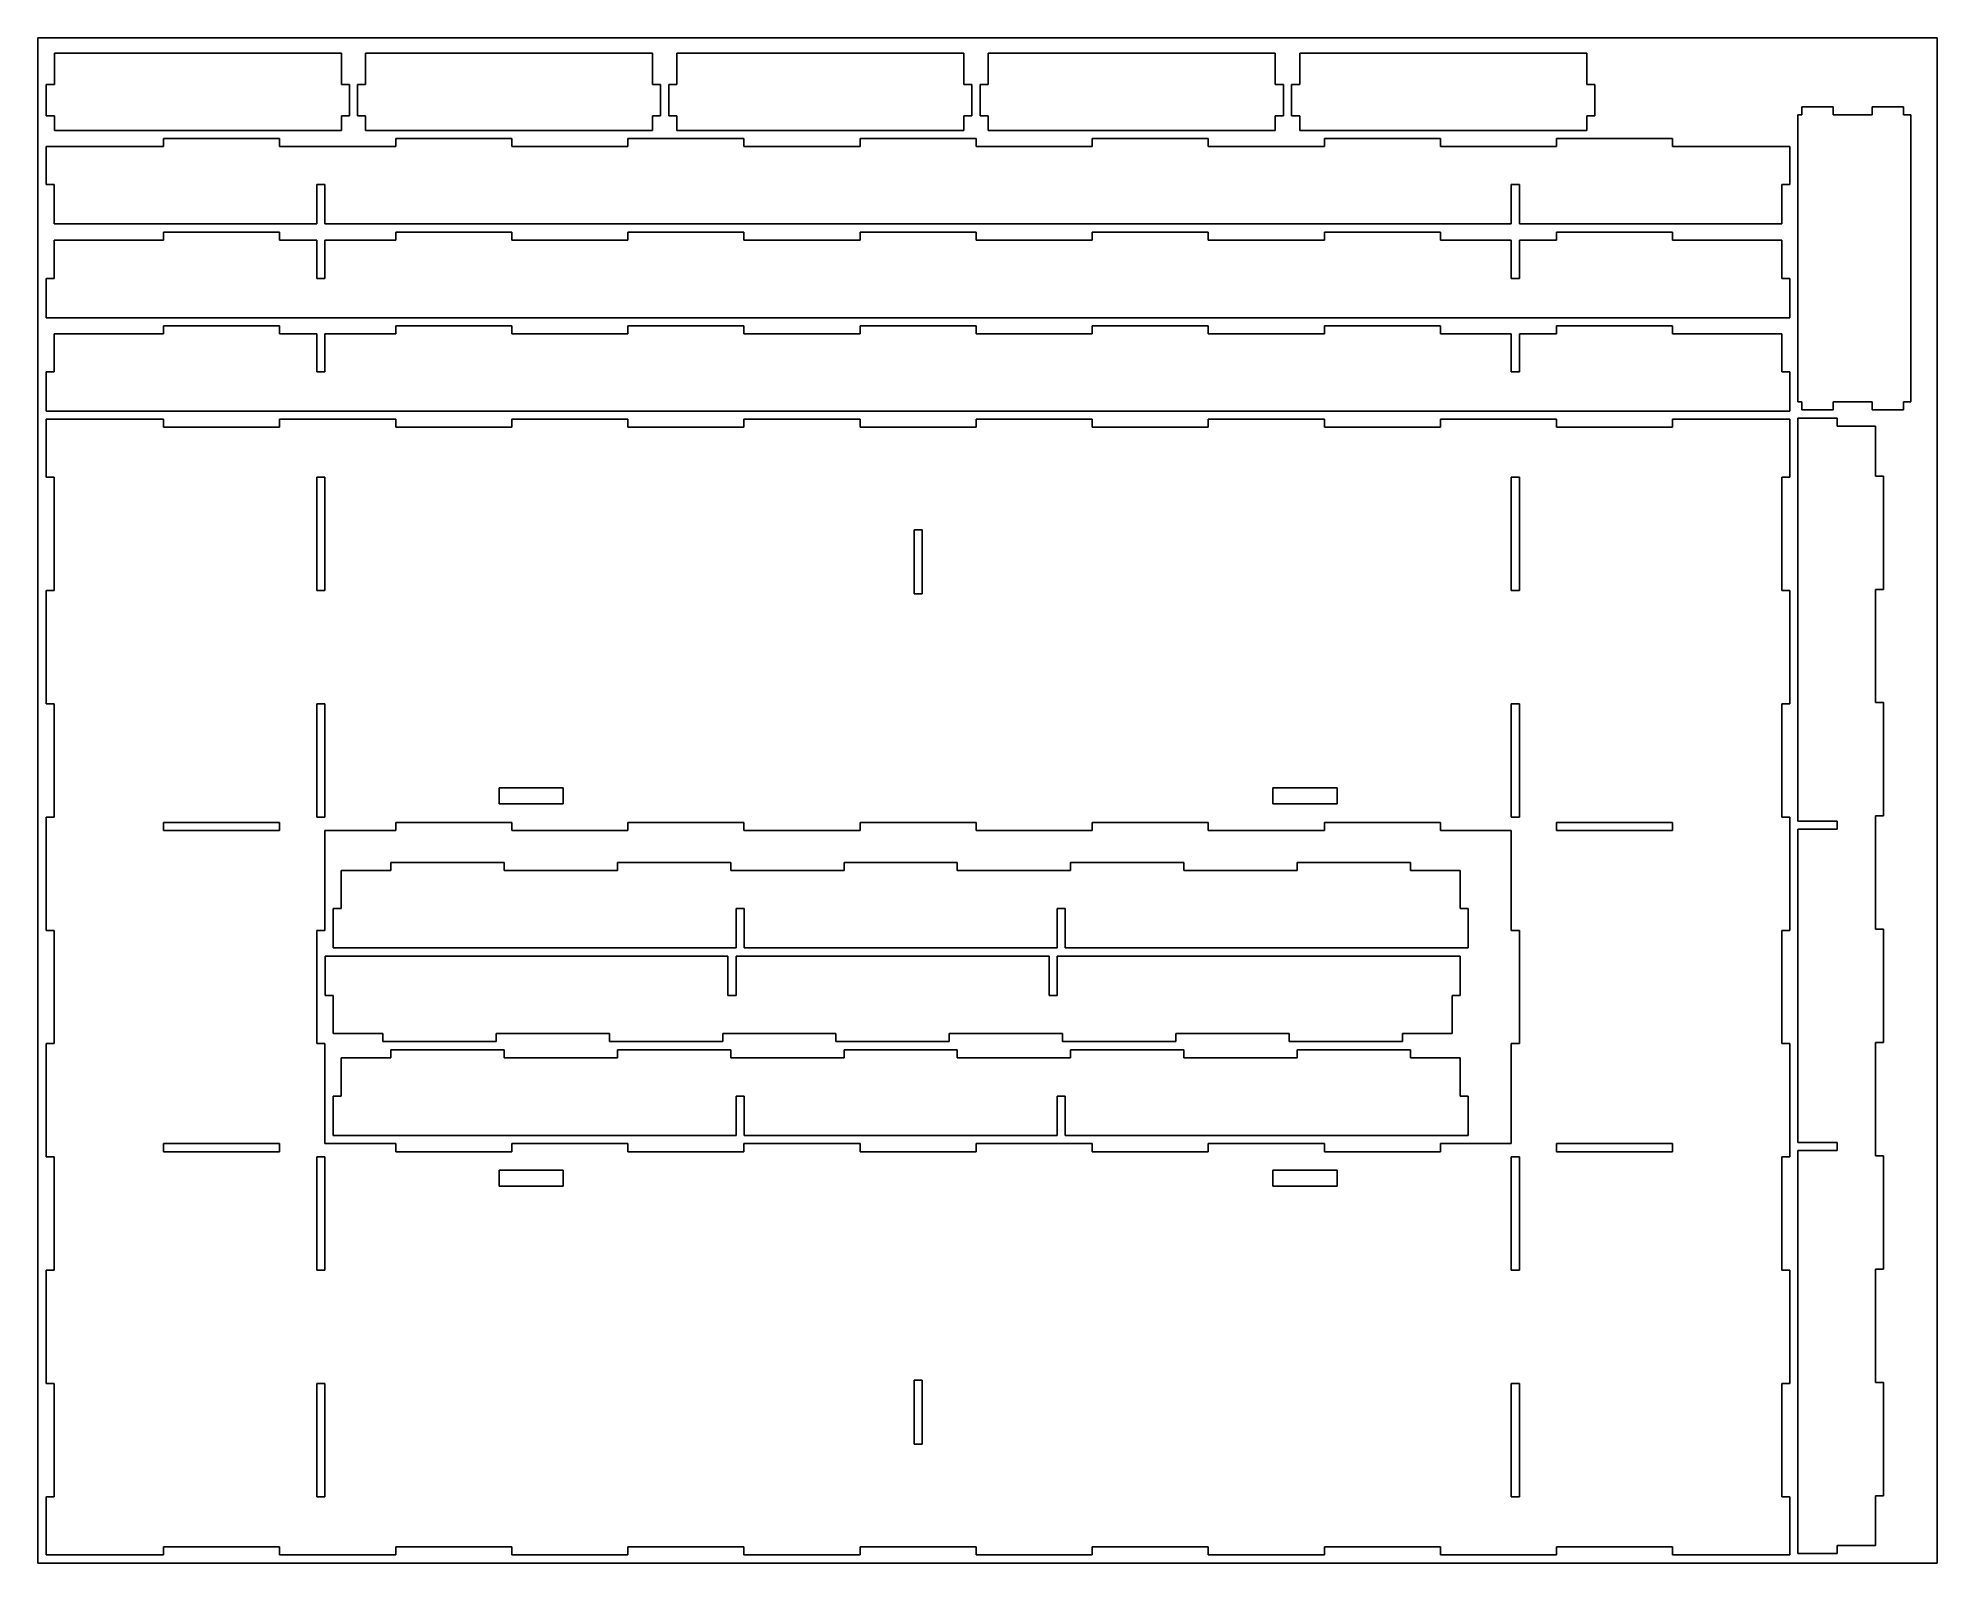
# Model space of a CAD drawing. Extents: x 0 to 710, y 0 to 570.
import ezdxf

# ---------------------------------------------------------------- set-up
doc = ezdxf.new("R2010")
doc.units = 0
doc.header["$MEASUREMENT"] = 0
doc.layers.add('DEFAULT', color=1, linetype='Continuous')

msp = doc.modelspace()

# ---------------------------------------------------------------- linework, layer by layer
at = {"color": 5}
msp.add_lwpolyline([(0, 0), (710, 0), (710, 570), (0, 570)], close=True, dxfattribs=at)
at = {"layer": 'DEFAULT'}
for p, q in [((6.12045, 552.666), (6.12045, 564.3235)), ((6.12045, 564.3235), (113.4239, 564.3235)), ((113.4239, 564.3235), (113.4239, 552.666)), ((122.4555, 552.666), (122.4555, 564.3235)), ((122.4555, 564.3235), (229.75895, 564.3235)), ((229.75895, 564.3235), (229.75895, 552.666)), ((238.87955, 552.666), (238.87955, 564.3235)), ((238.87955, 564.3235), (346.183, 564.3235)), ((346.183, 564.3235), (346.183, 552.666)), ((355.30355, 552.666), (355.30355, 564.3235)), ((355.30355, 564.3235), (462.607, 564.3235)), ((462.607, 564.3235), (462.607, 552.666)), ((471.7275, 552.666), (471.7275, 564.3235)), ((471.7275, 564.3235), (579.031, 564.3235)), ((579.031, 564.3235), (579.031, 552.666)), ((3.08885, 540.8995), (3.08885, 552.666)), ((3.08885, 552.666), (6.12045, 552.666)), ((113.4239, 552.666), (116.4239, 552.666)), ((116.4239, 552.666), (116.4239, 540.8995)), ((119.4239, 540.8995), (119.4239, 552.666)), ((119.4239, 552.666), (122.4555, 552.666)), ((229.75895, 552.666), (232.75895, 552.666)), ((232.75895, 552.666), (232.75895, 540.8995)), ((235.84795, 540.8995), (235.84795, 552.666)), ((235.84795, 552.666), (238.87955, 552.666)), ((346.183, 552.666), (349.183, 552.666)), ((349.183, 552.666), (349.183, 540.8995)), ((352.2719, 540.8995), (352.2719, 552.666)), ((352.2719, 552.666), (355.30355, 552.666)), ((462.607, 552.666), (465.607, 552.666)), ((465.607, 552.666), (465.607, 540.8995)), ((468.6959, 540.8995), (468.6959, 552.666)), ((468.6959, 552.666), (471.7275, 552.666)), ((579.031, 552.666), (582.031, 552.666)), ((582.031, 552.666), (582.031, 540.8995)), ((6.12045, 540.8995), (3.08885, 540.8995)), ((6.12045, 535.428), (6.12045, 540.8995)), ((116.4239, 540.8995), (113.4239, 540.8995)), ((113.4239, 540.8995), (113.4239, 535.428)), ((122.4555, 540.8995), (119.4239, 540.8995)), ((122.4555, 535.428), (122.4555, 540.8995)), ((232.75895, 540.8995), (229.75895, 540.8995)), ((229.75895, 540.8995), (229.75895, 535.428)), ((238.87955, 540.8995), (235.84795, 540.8995)), ((238.87955, 535.428), (238.87955, 540.8995)), ((349.183, 540.8995), (346.183, 540.8995)), ((346.183, 540.8995), (346.183, 535.428)), ((355.30355, 540.8995), (352.2719, 540.8995)), ((355.30355, 535.428), (355.30355, 540.8995)), ((465.607, 540.8995), (462.607, 540.8995)), ((462.607, 540.8995), (462.607, 535.428)), ((471.7275, 540.8995), (468.6959, 540.8995)), ((471.7275, 535.428), (471.7275, 540.8995)), ((582.031, 540.8995), (579.031, 540.8995)), ((579.031, 540.8995), (579.031, 535.428)), ((657.989, 433.98905), (657.989, 541.3235)), ((657.989, 541.3235), (659.5045, 541.3235)), ((659.5045, 541.3235), (659.5045, 544.3235)), ((659.5045, 544.3235), (671.228, 544.3235)), ((671.228, 544.3235), (671.228, 541.3235)), ((671.228, 541.3235), (685.77, 541.3235)), ((685.77, 541.3235), (685.77, 544.3235)), ((685.77, 544.3235), (697.493, 544.3235)), ((697.493, 544.3235), (697.493, 541.3235)), ((697.493, 541.3235), (700.1635, 541.3235)), ((700.1635, 541.3235), (700.1635, 433.98905)), ((113.4239, 535.428), (6.12045, 535.428)), ((229.75895, 535.428), (122.4555, 535.428)), ((346.183, 535.428), (238.87955, 535.428)), ((462.607, 535.428), (355.30355, 535.428)), ((579.031, 535.428), (471.7275, 535.428)), ((3.08895, 529.428), (46.93895, 529.428)), ((3.08895, 515.178), (3.08895, 529.428)), ((46.93895, 529.428), (46.93895, 532.428)), ((46.93895, 532.428), (90.33895, 532.428)), ((90.33895, 532.428), (90.33895, 529.428)), ((90.33895, 529.428), (133.73895, 529.428)), ((133.73895, 529.428), (133.73895, 532.428)), ((133.73895, 532.428), (177.13895, 532.428)), ((177.13895, 532.428), (177.13895, 529.428)), ((177.13895, 529.428), (220.53895, 529.428)), ((220.53895, 529.428), (220.53895, 532.428)), ((220.53895, 532.428), (263.93895, 532.428)), ((263.93895, 532.428), (263.93895, 529.428)), ((263.93895, 529.428), (307.33895, 529.428)), ((307.33895, 529.428), (307.33895, 532.428)), ((307.33895, 532.428), (350.7389, 532.428)), ((350.7389, 532.428), (350.7389, 529.428)), ((350.7389, 529.428), (394.1389, 529.428)), ((394.1389, 529.428), (394.1389, 532.428)), ((394.1389, 532.428), (437.5389, 532.428)), ((437.5389, 532.428), (437.5389, 529.428)), ((437.5389, 529.428), (480.9389, 529.428)), ((480.9389, 529.428), (480.9389, 532.428)), ((480.9389, 532.428), (524.339, 532.428)), ((524.339, 532.428), (524.339, 529.428)), ((524.339, 529.428), (567.739, 529.428)), ((567.739, 529.428), (567.739, 532.428)), ((567.739, 532.428), (611.139, 532.428)), ((611.139, 532.428), (611.139, 529.428)), ((611.139, 529.428), (654.989, 529.428)), ((654.989, 529.428), (654.989, 515.178)), ((6.08895, 515.178), (3.08895, 515.178)), ((6.08895, 500.478), (6.08895, 515.178)), ((107.23895, 515.178), (104.23895, 515.178)), ((104.23895, 515.178), (104.23895, 500.478)), ((107.23895, 500.478), (107.23895, 515.178)), ((553.839, 515.178), (550.839, 515.178)), ((550.839, 515.178), (550.839, 500.478)), ((553.839, 500.478), (553.839, 515.178)), ((654.989, 515.178), (651.989, 515.178)), ((651.989, 515.178), (651.989, 500.478)), ((104.23895, 500.478), (6.08895, 500.478)), ((46.93895, 494.389), (46.93895, 497.389)), ((46.93895, 497.389), (90.33895, 497.389)), ((90.33895, 497.389), (90.33895, 494.389)), ((550.839, 500.478), (107.23895, 500.478)), ((133.73895, 494.389), (133.73895, 497.389)), ((133.73895, 497.389), (177.1389, 497.389)), ((177.1389, 497.389), (177.1389, 494.389)), ((220.5389, 494.389), (220.5389, 497.389)), ((220.5389, 497.389), (263.9389, 497.389)), ((263.9389, 497.389), (263.9389, 494.389)), ((307.3389, 494.389), (307.3389, 497.389)), ((307.3389, 497.389), (350.7389, 497.389)), ((350.7389, 497.389), (350.7389, 494.389)), ((394.1389, 494.389), (394.1389, 497.389)), ((394.1389, 497.389), (437.5389, 497.389)), ((437.5389, 497.389), (437.5389, 494.389)), ((480.93885, 494.389), (480.93885, 497.389)), ((480.93885, 497.389), (524.339, 497.389)), ((524.339, 497.389), (524.339, 494.389)), ((651.989, 500.478), (553.839, 500.478)), ((567.739, 494.389), (567.739, 497.389)), ((567.739, 497.389), (611.139, 497.389)), ((611.139, 497.389), (611.139, 494.389)), ((6.08895, 494.389), (46.93895, 494.389)), ((6.08895, 480.139), (6.08895, 494.389)), ((90.33895, 494.389), (104.23895, 494.389)), ((104.23895, 494.389), (104.23895, 480.139)), ((107.23895, 480.139), (107.23895, 494.389)), ((107.23895, 494.389), (133.73895, 494.389)), ((177.1389, 494.389), (220.5389, 494.389)), ((263.9389, 494.389), (307.3389, 494.389)), ((350.7389, 494.389), (394.1389, 494.389)), ((437.5389, 494.389), (480.93885, 494.389)), ((524.339, 494.389), (550.839, 494.389)), ((550.839, 494.389), (550.839, 480.139)), ((553.839, 480.139), (553.839, 494.389)), ((553.839, 494.389), (567.739, 494.389)), ((611.139, 494.389), (651.989, 494.389)), ((651.989, 494.389), (651.989, 480.139)), ((3.08895, 465.43895), (3.08895, 480.139)), ((3.08895, 480.139), (6.08895, 480.139)), ((104.23895, 480.139), (107.23895, 480.139)), ((550.839, 480.139), (553.839, 480.139)), ((651.989, 480.139), (654.989, 480.139)), ((654.989, 480.139), (654.989, 465.43895)), ((654.989, 465.43895), (3.08895, 465.43895)), ((46.93895, 459.43895), (46.93895, 462.43895)), ((46.93895, 462.43895), (90.3389, 462.43895)), ((90.3389, 462.43895), (90.3389, 459.43895)), ((133.7389, 459.43895), (133.7389, 462.43895)), ((133.7389, 462.43895), (177.13885, 462.43895)), ((177.13885, 462.43895), (177.13885, 459.43895)), ((220.53885, 459.43895), (220.53885, 462.43895)), ((220.53885, 462.43895), (263.93885, 462.43895)), ((263.93885, 462.43895), (263.93885, 459.43895)), ((307.33885, 459.43895), (307.33885, 462.43895)), ((307.33885, 462.43895), (350.73885, 462.43895)), ((350.73885, 462.43895), (350.73885, 459.43895)), ((394.13885, 459.43895), (394.13885, 462.43895)), ((394.13885, 462.43895), (437.53885, 462.43895)), ((437.53885, 462.43895), (437.53885, 459.43895)), ((480.93885, 459.43895), (480.93885, 462.43895)), ((480.93885, 462.43895), (524.339, 462.43895)), ((524.339, 462.43895), (524.339, 459.43895)), ((567.739, 459.43895), (567.739, 462.43895)), ((567.739, 462.43895), (611.139, 462.43895)), ((611.139, 462.43895), (611.139, 459.43895)), ((6.08895, 459.43895), (46.93895, 459.43895)), ((6.08895, 445.18895), (6.08895, 459.43895)), ((90.3389, 459.43895), (104.2389, 459.43895)), ((104.2389, 459.43895), (104.2389, 445.18895)), ((107.2389, 445.18895), (107.2389, 459.43895)), ((107.2389, 459.43895), (133.7389, 459.43895)), ((177.13885, 459.43895), (220.53885, 459.43895)), ((263.93885, 459.43895), (307.33885, 459.43895)), ((350.73885, 459.43895), (394.13885, 459.43895)), ((437.53885, 459.43895), (480.93885, 459.43895)), ((524.339, 459.43895), (550.839, 459.43895)), ((550.839, 459.43895), (550.839, 445.18895)), ((553.839, 445.18895), (553.839, 459.43895)), ((553.839, 459.43895), (567.739, 459.43895)), ((611.139, 459.43895), (651.989, 459.43895)), ((651.989, 459.43895), (651.989, 445.18895)), ((3.08895, 430.48895), (3.08895, 445.18895)), ((3.08895, 445.18895), (6.08895, 445.18895)), ((104.2389, 445.18895), (107.2389, 445.18895)), ((550.839, 445.18895), (553.839, 445.18895)), ((651.989, 445.18895), (654.989, 445.18895)), ((654.989, 445.18895), (654.989, 430.48895)), ((659.5045, 433.98905), (657.989, 433.98905)), ((659.5045, 430.98905), (659.5045, 433.98905)), ((685.77, 433.98905), (671.228, 433.98905)), ((671.228, 433.98905), (671.228, 430.98905)), ((685.77, 430.98905), (685.77, 433.98905)), ((700.1635, 433.98905), (697.493, 433.98905)), ((697.493, 433.98905), (697.493, 430.98905)), ((3.0889, 405.86395), (3.0889, 427.48895)), ((654.989, 430.48895), (3.08895, 430.48895)), ((3.08895, 427.48895), (46.939, 427.48895)), ((46.939, 427.48895), (46.939, 424.48895)), ((90.33895, 424.48895), (90.33895, 427.48895)), ((90.33895, 427.48895), (133.7389, 427.48895)), ((133.7389, 427.48895), (133.7389, 424.48895)), ((177.1389, 424.48895), (177.1389, 427.48895)), ((177.1389, 427.48895), (220.5389, 427.48895)), ((220.5389, 427.48895), (220.5389, 424.48895)), ((263.9389, 424.48895), (263.9389, 427.48895)), ((263.9389, 427.48895), (307.3389, 427.48895)), ((307.3389, 427.48895), (307.3389, 424.48895)), ((350.7389, 424.48895), (350.7389, 427.48895)), ((350.7389, 427.48895), (394.1389, 427.48895)), ((394.1389, 427.48895), (394.1389, 424.48895)), ((437.5389, 424.48895), (437.5389, 427.48895)), ((437.5389, 427.48895), (480.93885, 427.48895)), ((480.93885, 427.48895), (480.93885, 424.48895)), ((524.339, 424.48895), (524.339, 427.48895)), ((524.339, 427.48895), (567.739, 427.48895)), ((567.739, 427.48895), (567.739, 424.48895)), ((611.139, 424.48895), (611.139, 427.48895)), ((611.139, 427.48895), (654.989, 427.48895)), ((654.989, 427.48895), (654.989, 405.86395)), ((658.0005, 277.25015), (658.0005, 427.90015)), ((658.0005, 427.90015), (672.7005, 427.90015)), ((671.228, 430.98905), (659.5045, 430.98905)), ((672.7005, 427.90015), (672.7005, 424.90015)), ((697.493, 430.98905), (685.77, 430.98905)), ((46.939, 424.48895), (90.33895, 424.48895)), ((133.7389, 424.48895), (177.1389, 424.48895)), ((220.5389, 424.48895), (263.9389, 424.48895)), ((307.3389, 424.48895), (350.7389, 424.48895)), ((394.1389, 424.48895), (437.5389, 424.48895)), ((480.93885, 424.48895), (524.339, 424.48895)), ((567.739, 424.48895), (611.139, 424.48895)), ((672.7005, 424.90015), (686.9505, 424.90015)), ((686.9505, 424.9002), (686.9505, 406.2752)), ((6.08895, 405.86395), (3.0889, 405.86395)), ((6.08895, 363.51395), (6.08895, 405.86395)), ((104.23895, 405.8639), (104.23895, 363.5139)), ((107.23895, 405.8639), (104.23895, 405.8639)), ((107.23895, 363.5139), (107.23895, 405.8639)), ((550.839, 405.86385), (550.839, 363.51385)), ((553.839, 405.86385), (550.839, 405.86385)), ((553.839, 363.51385), (553.839, 405.86385)), ((654.989, 405.86395), (651.989, 405.86395)), ((651.989, 405.86395), (651.989, 363.51395)), ((686.9505, 406.2752), (689.9505, 406.2752)), ((689.9505, 406.2752), (689.9505, 363.92515)), ((327.5389, 386.21775), (327.5389, 362.21775)), ((330.5389, 386.21775), (327.5389, 386.21775)), ((330.5389, 362.21775), (330.5389, 386.21775)), ((3.0889, 321.16395), (3.0889, 363.51395)), ((3.0889, 363.51395), (6.08895, 363.51395)), ((104.23895, 363.5139), (107.23895, 363.5139)), ((327.5389, 362.21775), (330.5389, 362.21775)), ((550.839, 363.51385), (553.839, 363.51385)), ((651.989, 363.51395), (654.989, 363.51395)), ((654.989, 363.51395), (654.989, 321.16395)), ((689.9505, 363.92515), (686.9505, 363.92515)), ((686.9505, 363.92515), (686.9505, 321.57515)), ((6.08895, 321.16395), (3.0889, 321.16395)), ((6.08895, 278.81395), (6.08895, 321.16395)), ((104.23895, 321.1639), (104.23895, 278.81385)), ((107.23895, 321.1639), (104.23895, 321.1639)), ((107.23895, 278.81385), (107.23895, 321.1639)), ((550.839, 321.16385), (550.839, 278.81385)), ((553.839, 321.16385), (550.839, 321.16385)), ((553.839, 278.81385), (553.839, 321.16385)), ((654.989, 321.16395), (651.989, 321.16395)), ((651.989, 321.16395), (651.989, 278.81395)), ((686.9505, 321.57515), (689.9505, 321.57515)), ((689.9505, 321.57515), (689.9505, 279.22515)), ((172.36605, 289.78895), (172.36605, 283.78895)), ((196.36605, 289.78895), (172.36605, 289.78895)), ((196.36605, 283.78895), (196.36605, 289.78895)), ((461.71175, 289.7889), (461.71175, 283.7889)), ((485.71175, 289.7889), (461.71175, 289.7889)), ((485.71175, 283.7889), (485.71175, 289.7889)), ((3.0889, 236.46395), (3.0889, 278.81395)), ((3.0889, 278.81395), (6.08895, 278.81395)), ((104.23895, 278.81385), (107.23895, 278.81385)), ((172.36605, 283.78895), (196.36605, 283.78895)), ((461.71175, 283.7889), (485.71175, 283.7889)), ((550.839, 278.81385), (553.839, 278.81385)), ((651.989, 278.81395), (654.989, 278.81395)), ((654.989, 278.81395), (654.989, 236.46395)), ((672.7005, 277.25015), (658.0005, 277.25015)), ((672.7005, 274.25015), (672.7005, 277.25015)), ((689.9505, 279.22515), (686.9505, 279.22515)), ((686.9505, 279.22515), (686.9505, 236.87515)), ((46.9389, 276.83895), (46.9389, 273.83895)), ((90.3389, 276.83895), (46.9389, 276.83895)), ((46.9389, 273.83895), (90.3389, 273.83895)), ((90.3389, 273.83895), (90.3389, 276.83895)), ((133.7389, 273.83895), (107.2389, 273.83895)), ((107.2389, 273.83895), (107.2389, 236.4639)), ((177.1389, 276.83895), (133.7389, 276.83895)), ((133.7389, 276.83895), (133.7389, 273.83895)), ((177.1389, 273.83895), (177.1389, 276.83895)), ((220.5389, 273.83895), (177.1389, 273.83895)), ((263.9389, 276.83895), (220.5389, 276.83895)), ((220.5389, 276.83895), (220.5389, 273.83895)), ((263.9389, 273.83895), (263.9389, 276.83895)), ((307.3389, 273.83895), (263.9389, 273.83895)), ((350.7389, 276.83895), (307.3389, 276.83895)), ((307.3389, 276.83895), (307.3389, 273.83895)), ((350.7389, 273.83895), (350.7389, 276.83895)), ((394.1389, 273.83895), (350.7389, 273.83895)), ((437.5389, 276.83895), (394.1389, 276.83895)), ((394.1389, 276.83895), (394.1389, 273.83895)), ((437.5389, 273.83895), (437.5389, 276.83895)), ((480.93885, 273.83895), (437.5389, 273.83895)), ((524.339, 276.83895), (480.93885, 276.83895)), ((480.93885, 276.83895), (480.93885, 273.83895)), ((524.339, 273.83895), (524.339, 276.83895)), ((550.839, 273.83895), (524.339, 273.83895)), ((550.839, 236.4639), (550.839, 273.83895)), ((567.739, 276.8389), (567.739, 273.8389)), ((611.139, 276.8389), (567.739, 276.8389)), ((567.739, 273.8389), (611.139, 273.8389)), ((611.139, 273.8389), (611.139, 276.8389)), ((658.0005, 157.15015), (658.0005, 274.25015)), ((658.0005, 274.25015), (672.7005, 274.25015)), ((113.32765, 258.85555), (131.95265, 258.85555)), ((113.3277, 244.60555), (113.3277, 258.85555)), ((131.95265, 258.85555), (131.95265, 261.85555)), ((131.95265, 261.85555), (174.30265, 261.85555)), ((174.30265, 261.85555), (174.30265, 258.85555)), ((174.30265, 258.85555), (216.6527, 258.85555)), ((216.6527, 258.85555), (216.6527, 261.85555)), ((216.6527, 261.85555), (259.0027, 261.85555)), ((259.0027, 261.85555), (259.0027, 258.85555)), ((259.0027, 258.85555), (301.3527, 258.85555)), ((301.3527, 258.85555), (301.3527, 261.85555)), ((301.3527, 261.85555), (343.7027, 261.85555)), ((343.7027, 261.85555), (343.7027, 258.85555)), ((343.7027, 258.85555), (386.0527, 258.85555)), ((386.0527, 258.85555), (386.0527, 261.85555)), ((386.0527, 261.85555), (428.4027, 261.85555)), ((428.4027, 261.85555), (428.4027, 258.85555)), ((428.4027, 258.85555), (470.7527, 258.85555)), ((470.7527, 258.85555), (470.7527, 261.85555)), ((470.7527, 261.85555), (513.1025, 261.85555)), ((513.1025, 261.85555), (513.1025, 258.85555)), ((513.1025, 258.85555), (531.7275, 258.85555)), ((531.7275, 258.85555), (531.7275, 244.60555)), ((110.3277, 229.90555), (110.3277, 244.60555)), ((110.3277, 244.60555), (113.3277, 244.60555)), ((263.97765, 244.60555), (260.97765, 244.60555)), ((260.97765, 244.60555), (260.97765, 229.90555)), ((263.97765, 229.90555), (263.97765, 244.60555)), ((384.07765, 244.60555), (381.07765, 244.60555)), ((381.07765, 244.60555), (381.07765, 229.90555)), ((384.07765, 229.90555), (384.07765, 244.60555)), ((531.7275, 244.60555), (534.7275, 244.60555)), ((534.7275, 244.60555), (534.7275, 229.90555)), ((6.08895, 236.46395), (3.0889, 236.46395)), ((6.08895, 194.1139), (6.08895, 236.46395)), ((107.2389, 236.4639), (104.2389, 236.4639)), ((104.2389, 236.4639), (104.2389, 194.1139)), ((553.839, 236.4639), (550.839, 236.4639)), ((553.839, 194.1139), (553.839, 236.4639)), ((654.989, 236.46395), (651.989, 236.46395)), ((651.989, 236.46395), (651.989, 194.1139)), ((686.9505, 236.87515), (689.9505, 236.87515)), ((689.9505, 236.87515), (689.9505, 194.52515)), ((260.97765, 229.90555), (110.3277, 229.90555)), ((381.07765, 229.90555), (263.97765, 229.90555)), ((534.7275, 229.90555), (384.07765, 229.90555)), ((107.32765, 212.1167), (107.32765, 226.8167)), ((107.32765, 226.8167), (257.97765, 226.8167)), ((257.97765, 226.8167), (257.97765, 212.1167)), ((260.97765, 212.1167), (260.97765, 226.8167)), ((260.97765, 226.8167), (378.07765, 226.8167)), ((378.07765, 226.8167), (378.07765, 212.1167)), ((381.07765, 212.1167), (381.07765, 226.8167)), ((381.07765, 226.8167), (531.7275, 226.8167)), ((531.7275, 226.8167), (531.7275, 212.1167)), ((110.32765, 212.1167), (107.32765, 212.1167)), ((110.32765, 197.8667), (110.32765, 212.1167)), ((257.97765, 212.1167), (260.97765, 212.1167)), ((378.07765, 212.1167), (381.07765, 212.1167)), ((531.7275, 212.1167), (528.7275, 212.1167)), ((528.7275, 212.1167), (528.7275, 197.8667)), ((3.0889, 151.7639), (3.0889, 194.1139)), ((3.0889, 194.1139), (6.08895, 194.1139)), ((104.2389, 194.1139), (107.2389, 194.1139)), ((107.2389, 194.1139), (107.2389, 156.7389)), ((128.95265, 197.8667), (110.32765, 197.8667)), ((128.95265, 194.8667), (128.95265, 197.8667)), ((171.30265, 194.8667), (128.95265, 194.8667)), ((131.9527, 188.7778), (131.9527, 191.7778)), ((131.9527, 191.7778), (174.3027, 191.7778)), ((213.6527, 197.8667), (171.30265, 197.8667)), ((171.30265, 197.8667), (171.30265, 194.8667)), ((174.3027, 191.7778), (174.3027, 188.7778)), ((213.6527, 194.8667), (213.6527, 197.8667)), ((256.0027, 194.8667), (213.6527, 194.8667)), ((216.6527, 188.7778), (216.6527, 191.7778)), ((216.6527, 191.7778), (259.0027, 191.7778)), ((298.3527, 197.8667), (256.0027, 197.8667)), ((256.0027, 197.8667), (256.0027, 194.8667)), ((259.0027, 191.7778), (259.0027, 188.7778)), ((298.3527, 194.8667), (298.3527, 197.8667)), ((340.7027, 194.8667), (298.3527, 194.8667)), ((301.3527, 188.7778), (301.3527, 191.7778)), ((301.3527, 191.7778), (343.70275, 191.7778)), ((383.0527, 197.8667), (340.7027, 197.8667)), ((340.7027, 197.8667), (340.7027, 194.8667)), ((343.70275, 191.7778), (343.70275, 188.7778)), ((383.0527, 194.8667), (383.0527, 197.8667)), ((425.4027, 194.8667), (383.0527, 194.8667)), ((386.05275, 188.7778), (386.05275, 191.7778)), ((386.05275, 191.7778), (428.40275, 191.7778)), ((467.7527, 197.8667), (425.4027, 197.8667)), ((425.4027, 197.8667), (425.4027, 194.8667)), ((428.40275, 191.7778), (428.40275, 188.7778)), ((467.7527, 194.8667), (467.7527, 197.8667)), ((510.1025, 194.8667), (467.7527, 194.8667)), ((470.75275, 188.7778), (470.75275, 191.7778)), ((470.75275, 191.7778), (513.1025, 191.7778)), ((528.7275, 197.8667), (510.1025, 197.8667)), ((510.1025, 197.8667), (510.1025, 194.8667)), ((513.1025, 191.7778), (513.1025, 188.7778)), ((550.839, 156.7389), (550.839, 194.1139)), ((550.839, 194.1139), (553.839, 194.1139)), ((651.989, 194.1139), (654.989, 194.1139)), ((654.989, 194.1139), (654.989, 151.7639)), ((689.9505, 194.52515), (686.9505, 194.52515)), ((686.9505, 194.52515), (686.9505, 152.17515)), ((113.3277, 188.7778), (131.9527, 188.7778)), ((113.3277, 174.5278), (113.3277, 188.7778)), ((174.3027, 188.7778), (216.6527, 188.7778)), ((259.0027, 188.7778), (301.3527, 188.7778)), ((343.70275, 188.7778), (386.05275, 188.7778)), ((428.40275, 188.7778), (470.75275, 188.7778)), ((513.1025, 188.7778), (531.7275, 188.7778)), ((531.7275, 188.7778), (531.7275, 174.5278)), ((110.3277, 159.8278), (110.3277, 174.5278)), ((110.3277, 174.5278), (113.3277, 174.5278)), ((263.97765, 174.5278), (260.97765, 174.5278)), ((260.97765, 174.5278), (260.97765, 159.8278)), ((263.97765, 159.8278), (263.97765, 174.5278)), ((384.07765, 174.5278), (381.07765, 174.5278)), ((381.07765, 174.5278), (381.07765, 159.8278)), ((384.07765, 159.8278), (384.07765, 174.5278)), ((531.7275, 174.5278), (534.7275, 174.5278)), ((534.7275, 174.5278), (534.7275, 159.8278)), ((46.9389, 156.7389), (46.9389, 153.7389)), ((90.3389, 156.7389), (46.9389, 156.7389)), ((90.3389, 153.7389), (90.3389, 156.7389)), ((107.2389, 156.7389), (133.7389, 156.7389)), ((260.97765, 159.8278), (110.3277, 159.8278)), ((133.7389, 156.7389), (133.7389, 153.7389)), ((177.1388, 153.7389), (177.1388, 156.7389)), ((177.1388, 156.7389), (220.5388, 156.7389)), ((220.5388, 156.7389), (220.5388, 153.7389)), ((263.9388, 153.7389), (263.9388, 156.7389)), ((263.9388, 156.7389), (307.3388, 156.7389)), ((381.07765, 159.8278), (263.97765, 159.8278)), ((307.3388, 156.7389), (307.3388, 153.7389)), ((350.7388, 153.7389), (350.7388, 156.7389)), ((350.7388, 156.7389), (394.1388, 156.7389)), ((534.7275, 159.8278), (384.07765, 159.8278)), ((394.1388, 156.7389), (394.1388, 153.7389)), ((437.5388, 153.7389), (437.5388, 156.7389)), ((437.5388, 156.7389), (480.9388, 156.7389)), ((480.9388, 156.7389), (480.9388, 153.7389)), ((524.339, 153.7389), (524.339, 156.7389)), ((524.339, 156.7389), (550.839, 156.7389)), ((567.739, 156.7389), (567.739, 153.7389)), ((611.139, 156.7389), (567.739, 156.7389)), ((611.139, 153.7389), (611.139, 156.7389)), ((672.7005, 157.15015), (658.0005, 157.15015)), ((672.7005, 154.15015), (672.7005, 157.15015)), ((6.08895, 151.7639), (3.0889, 151.7639)), ((6.08895, 109.4139), (6.08895, 151.7639)), ((46.9389, 153.7389), (90.3389, 153.7389)), ((104.2389, 151.76385), (104.2389, 109.41385)), ((107.2389, 151.76385), (104.2389, 151.76385)), ((107.2389, 109.41385), (107.2389, 151.76385)), ((133.7389, 153.7389), (177.1388, 153.7389)), ((220.5388, 153.7389), (263.9388, 153.7389)), ((307.3388, 153.7389), (350.7388, 153.7389)), ((394.1388, 153.7389), (437.5388, 153.7389)), ((480.9388, 153.7389), (524.339, 153.7389)), ((550.839, 151.76385), (550.839, 109.41385)), ((553.839, 151.76385), (550.839, 151.76385)), ((553.839, 109.41385), (553.839, 151.76385)), ((567.739, 153.7389), (611.139, 153.7389)), ((654.989, 151.7639), (651.989, 151.7639)), ((651.989, 151.7639), (651.989, 109.4139)), ((658.0005, 3.50015), (658.0005, 154.15015)), ((658.0005, 154.15015), (672.7005, 154.15015)), ((686.9505, 152.17515), (689.9505, 152.17515)), ((689.9505, 152.17515), (689.9505, 109.82515)), ((172.366, 146.78895), (172.366, 140.78895)), ((196.366, 146.78895), (172.366, 146.78895)), ((196.366, 140.78895), (196.366, 146.78895)), ((461.71175, 146.7889), (461.71175, 140.7889)), ((485.71175, 146.7889), (461.71175, 146.7889)), ((485.71175, 140.7889), (485.71175, 146.7889)), ((172.366, 140.78895), (196.366, 140.78895)), ((461.71175, 140.7889), (485.71175, 140.7889)), ((3.0889, 67.0639), (3.0889, 109.4139)), ((3.0889, 109.4139), (6.08895, 109.4139)), ((104.2389, 109.41385), (107.2389, 109.41385)), ((550.839, 109.41385), (553.839, 109.41385)), ((651.989, 109.4139), (654.989, 109.4139)), ((654.989, 109.4139), (654.989, 67.0639)), ((689.9505, 109.82515), (686.9505, 109.82515)), ((686.9505, 109.82515), (686.9505, 67.47515)), ((6.08895, 67.0639), (3.0889, 67.0639)), ((6.08895, 24.7139), (6.08895, 67.0639)), ((104.2389, 67.06385), (104.2389, 24.7139)), ((107.2389, 67.06385), (104.2389, 67.06385)), ((107.2389, 24.7139), (107.2389, 67.06385)), ((327.53885, 68.36), (327.53885, 44.36)), ((330.53885, 68.36), (327.53885, 68.36)), ((330.53885, 44.36), (330.53885, 68.36)), ((550.839, 67.06385), (550.839, 24.71385)), ((553.839, 67.06385), (550.839, 67.06385)), ((553.839, 24.71385), (553.839, 67.06385)), ((654.989, 67.0639), (651.989, 67.0639)), ((651.989, 67.0639), (651.989, 24.7139)), ((686.9505, 67.47515), (689.9505, 67.47515)), ((689.9505, 67.47515), (689.9505, 25.12515)), ((327.53885, 44.36), (330.53885, 44.36)), ((3.0889, 3.0889), (3.0889, 24.7139)), ((3.0889, 24.7139), (6.08895, 24.7139)), ((104.2389, 24.7139), (107.2389, 24.7139)), ((550.839, 24.71385), (553.839, 24.71385)), ((651.989, 24.7139), (654.989, 24.7139)), ((654.989, 24.7139), (654.989, 3.0889)), ((689.9505, 25.12515), (686.9505, 25.12515)), ((686.9505, 25.12515), (686.9505, 6.50015)), ((46.93895, 3.0889), (3.0889, 3.0889)), ((90.3389, 6.0889), (46.93895, 6.0889)), ((46.93895, 6.0889), (46.93895, 3.0889)), ((90.3389, 3.0889), (90.3389, 6.0889)), ((133.7389, 3.0889), (90.3389, 3.0889)), ((177.1389, 6.0889), (133.7389, 6.0889)), ((133.7389, 6.0889), (133.7389, 3.0889)), ((177.1389, 3.0889), (177.1389, 6.0889)), ((220.5389, 3.0889), (177.1389, 3.0889)), ((263.9389, 6.0889), (220.5389, 6.0889)), ((220.5389, 6.0889), (220.5389, 3.0889)), ((263.9389, 3.0889), (263.9389, 6.0889)), ((307.3389, 3.0889), (263.9389, 3.0889)), ((350.7389, 6.0889), (307.3389, 6.0889)), ((307.3389, 6.0889), (307.3389, 3.0889)), ((350.7389, 3.0889), (350.7389, 6.0889)), ((394.1389, 3.0889), (350.7389, 3.0889)), ((437.5389, 6.0889), (394.1389, 6.0889)), ((394.1389, 6.0889), (394.1389, 3.0889)), ((437.5389, 3.0889), (437.5389, 6.0889)), ((480.93885, 3.0889), (437.5389, 3.0889)), ((524.339, 6.0889), (480.93885, 6.0889)), ((480.93885, 6.0889), (480.93885, 3.0889)), ((524.339, 3.0889), (524.339, 6.0889)), ((567.739, 3.0889), (524.339, 3.0889)), ((611.139, 6.0889), (567.739, 6.0889)), ((567.739, 6.0889), (567.739, 3.0889)), ((611.139, 3.0889), (611.139, 6.0889)), ((654.989, 3.0889), (611.139, 3.0889)), ((672.7005, 3.50015), (658.0005, 3.50015)), ((686.9505, 6.50015), (672.7005, 6.50015)), ((672.7005, 6.50015), (672.7005, 3.50015))]:
    msp.add_line(p, q, dxfattribs=at)

doc.saveas('drawing.dxf')
